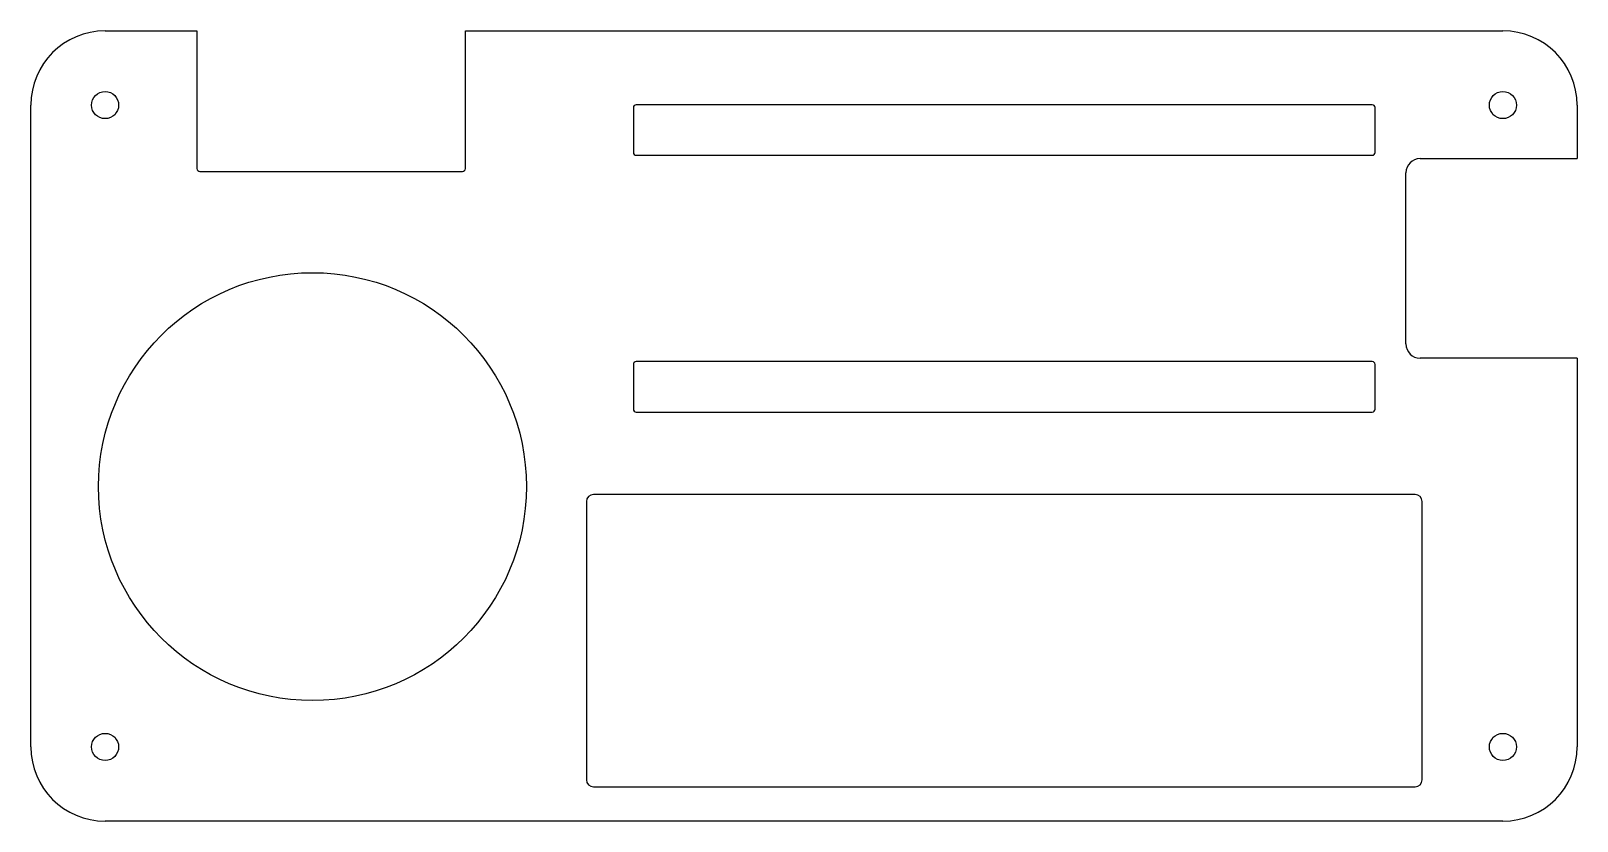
# Model space of a CAD drawing. Extents: x -52 to 57, y -28 to 28.
import ezdxf

# ---------------------------------------------------------------- set-up
doc = ezdxf.new("R2010")
doc.units = 0
doc.layers.add('VISIBLE', color=7, linetype='CONTINUOUS')

msp = doc.modelspace()

# ---------------------------------------------------------------- linework, layer by layer
at = {"layer": 'VISIBLE'}
for p, q in [((-46.5, 27.7), (-40.06, 27.7)), ((-40.06, 27.7), (-40.06, 18.05)), ((-21.24, 27.7), (51.5, 27.7)), ((-21.24, 18.05), (-21.24, 27.7)), ((-51.7, -22.5), (-51.7, 22.5)), ((-9.46, 22.32), (-9.46, 19.18)), ((42.34, 22.52), (-9.26, 22.52)), ((42.54, 19.18), (42.54, 22.32)), ((56.7, 22.5), (56.7, 18.75)), ((-9.26, 18.98), (42.34, 18.98)), ((45.7, 18.75), (56.7, 18.75)), ((-39.86, 17.85), (-21.44, 17.85)), ((44.7, 5.75), (44.7, 17.75)), ((42.34, 4.52), (-9.26, 4.52)), ((56.7, 4.75), (45.7, 4.75)), ((56.7, 4.75), (56.7, -22.5)), ((-9.46, 4.32), (-9.46, 1.18)), ((42.54, 1.18), (42.54, 4.32)), ((-9.26, 0.98), (42.34, 0.98)), ((-12.76, -5.3), (-12.76, -24.8)), ((45.34, -4.8), (-12.26, -4.8)), ((45.84, -24.8), (45.84, -5.3)), ((-12.26, -25.3), (45.34, -25.3)), ((51.5, -27.7), (-46.5, -27.7))]:
    msp.add_line(p, q, dxfattribs=at)
for centre, radius in [((-46.5, 22.5), 0.95), ((51.5, 22.5), 0.95), ((-31.96, -4.25), 15), ((-46.5, -22.5), 0.95), ((51.5, -22.5), 0.95)]:
    msp.add_circle(centre, radius, dxfattribs=at)
for centre, radius, start, end in [((-46.5, 22.5), 5.2, 90, 180), ((51.5, 22.5), 5.2, 360, 90), ((-9.26, 22.32), 0.2, 90, 180), ((42.34, 22.32), 0.2, 0, 90), ((-9.26, 19.18), 0.2, 180, 270), ((42.34, 19.18), 0.2, 270, 0), ((45.7, 17.75), 1, 90, 180), ((-39.86, 18.05), 0.2, 180, 270), ((-21.44, 18.05), 0.2, 270, 0), ((45.7, 5.75), 1, 180, 270), ((-9.26, 4.32), 0.2, 90, 180), ((42.34, 4.32), 0.2, 0, 90), ((-9.26, 1.18), 0.2, 180, 270), ((42.34, 1.18), 0.2, 270, 0), ((-12.26, -5.3), 0.5, 90, 180), ((45.34, -5.3), 0.5, 0, 90), ((-46.5, -22.5), 5.2, 180, 270), ((51.5, -22.5), 5.2, 270, 360), ((-12.26, -24.8), 0.5, 180, 270), ((45.34, -24.8), 0.5, 270, 0)]:
    msp.add_arc(centre, radius, start, end, dxfattribs=at)

doc.saveas('drawing.dxf')
